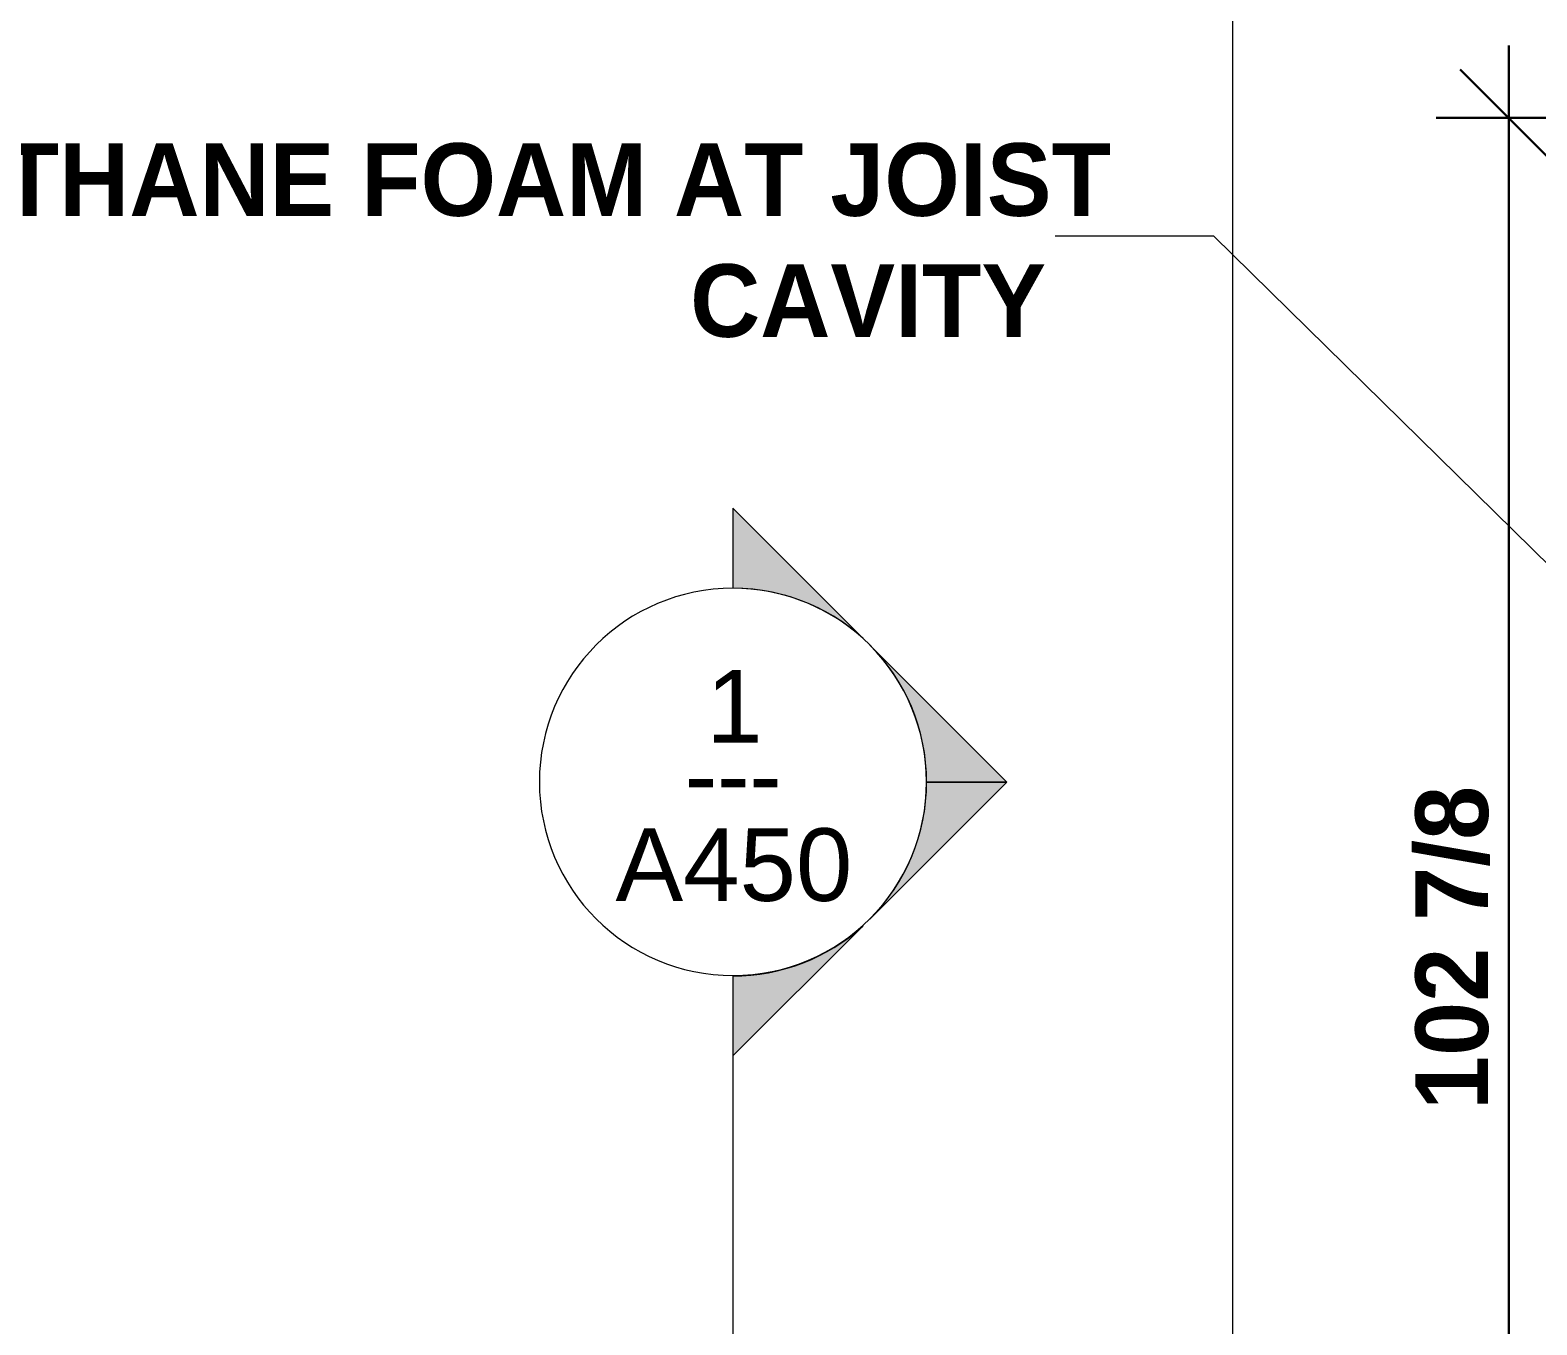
# Model space of a CAD drawing. Header units: inches. Extents: x -3207 to -1935, y -201 to 483.
# Drawn here: x -2844.4 to -2751, y 46.4 to 126.7 of the extents above; entities that cross this region are included whole.
import ezdxf

# ---------------------------------------------------------------- set-up
doc = ezdxf.new("R2010")
doc.units = ezdxf.units.IN
doc.header["$MEASUREMENT"] = 0
for name, color, linetype, lineweight in [('A-ANNO-DIMS-1', 211, 'Continuous', 30), ('G-ANNO-SYMB-1', 111, 'Continuous', 9), ('G-ANNO-TEXT', 231, 'Continuous', 9)]:
    doc.layers.add(name, color=color, linetype=linetype, lineweight=lineweight)
doc.styles.add('Arial_1', font='arial.ttf', dxfattribs={"height": 4.5})
doc.styles.add('Century Gothic', font='ufonts.com_century-gothic.ttf', dxfattribs={"height": 4.5})
doc.styles.add('Century Gothic_B', font='GOTHICB.TTF', dxfattribs={"height": 4.5})
doc.dimstyles.new('OD__inches_', dxfattribs={"dimscale": 12, "dimtxt": 4.698757, "dimasz": 0.5, "dimexe": 0.375, "dimexo": 0.25, "dimgap": 0.0625, "dimtad": 1, "dimdec": 3, "dimrnd": 0.125, "dimzin": 0, "dimdsep": 46, "dimlunit": 5, "dimtxsty": 'Century Gothic_B', "dimblk1": 'OBLIQUE', "dimblk2": 'OBLIQUE', "dimsah": 1, "dimcen": 0.09, "dimdle": 0.375, "dimazin": 0, "dimtfac": 1, "dimtdec": 4, "dimtix": 1, "dimtmove": 0, "dimatfit": 3, "dimfxl": 1, "dimtvp": 1, "dimtfill": 1, "dimfrac": 2, "dimtolj": 1, "dimtzin": 0, "dimlwd": 30, "dimlwe": 30, "dimarcsym": 2})

# ---------------------------------------------------------------- blocks, each defined once
blk = doc.blocks.new('Section - Section Head - Filled-22785-BUILDING SECTION - NORTH_SOUTH - LOOKING EAST2')
at = {"layer": 'G-ANNO-SYMB-1'}
h = blk.add_hatch(color=256, dxfattribs=at)
edge = h.paths.add_edge_path(flags=0)
edge.add_arc((-2800.799, 80.085), 12.016, 47.9216, 90)
edge.add_line((-2800.799, 92.1), (-2800.799, 97.055))
edge.add_line((-2800.799, 97.055), (-2792.747, 89.003))
h = blk.add_hatch(color=256, dxfattribs=at)
edge = h.paths.add_edge_path(flags=0)
edge.add_line((-2792.313, 88.57), (-2783.828, 80.085))
edge.add_line((-2783.828, 80.085), (-2788.799, 80.085))
edge.add_arc((-2800.799, 80.085), 12, 0, 45)
h = blk.add_hatch(color=256, dxfattribs=at)
edge = h.paths.add_edge_path(flags=0)
edge.add_arc((-2800.799, 80.085), 12, 315, 360)
edge.add_line((-2788.799, 80.085), (-2783.828, 80.085))
edge.add_line((-2783.828, 80.085), (-2792.313, 71.6))
h = blk.add_hatch(color=256, dxfattribs=at)
edge = h.paths.add_edge_path(flags=0)
edge.add_line((-2792.747, 71.167), (-2800.799, 63.114))
edge.add_line((-2800.799, 63.114), (-2800.799, 68.069))
edge.add_arc((-2800.799, 80.085), 12.016, 270, 312.0784)
for p, q in [((-2792.747, 89.003), (-2800.799, 97.055)), ((-2800.799, 97.055), (-2800.799, 92.1)), ((-2783.828, 80.085), (-2792.313, 88.57)), ((-2792.313, 71.6), (-2783.828, 80.085)), ((-2788.799, 80.085), (-2783.828, 80.085)), ((-2783.828, 80.085), (-2788.799, 80.085)), ((-2800.799, 63.114), (-2792.747, 71.167)), ((-2800.799, 68.069), (-2800.799, 63.114))]:
    blk.add_line(p, q, dxfattribs=at)
for centre, radius, start, end in [((-2800.799, 80.1), 12, 90, 270), ((-2800.799, 80.1), 12, 270, 90), ((-2800.799, 80.085), 12.016, 47.9216, 90), ((-2800.799, 80.085), 12, 0, 45), ((-2800.799, 80.085), 12, 315, 360), ((-2800.799, 80.085), 12.016, 270, 312.0784)]:
    blk.add_arc(centre, radius, start, end, dxfattribs=at)
blk = doc.blocks.new('_Oblique')
at = {"color": 0, "linetype": 'ByBlock', "lineweight": -2}
blk.add_line((-0.5, -0.5), (0.5, 0.5), dxfattribs=at)
blk = doc.blocks.new('DIMBLOCK2-BUILDING SECTION - NORTH_SOUTH - LOOKING EAST2')
at = {"layer": 'A-ANNO-DIMS-1', "color": 0, "lineweight": 30, "transparency": 16777216}
for p, q in [((-2752.715, 13.875), (-2752.715, 125.75)), ((-2690.415, 121.25), (-2757.215, 121.25)), ((-2753.957, 18.375), (-2748.215, 18.375))]:
    blk.add_line(p, q, dxfattribs=at)
at = {"layer": 'Defpoints', "color": 0, "transparency": 16777216}
for p in [(-2752.715, 121.25), (-2687.415, 121.25), (-2756.957, 18.375)]:
    blk.add_point(p, dxfattribs=at)
at = {"layer": 'A-ANNO-DIMS-1', "color": 0, "lineweight": 30, "transparency": 16777216, "xscale": 5.999999999999999, "yscale": 5.999999999999999, "zscale": 5.999999999999999}
for p, rotation in [((-2752.715, 121.25), 90), ((-2752.715, 18.375), 270)]:
    blk.add_blockref('_Oblique', p, dxfattribs=dict(at, rotation=rotation))
at = {"layer": 'A-ANNO-DIMS-1', "color": 0, "transparency": 16777216, "insert": (-2756.18, 69.813), "char_height": 4.5, "attachment_point": 5, "rotation": 90, "style": 'Century Gothic_B', "bg_fill": 3, "box_fill_scale": 1.25, "bg_fill_color": 256, "bg_fill_true_color": 13158600, "bg_fill_transparency": 0}
blk.add_mtext('\\A1;102 7/8', dxfattribs=at)

msp = doc.modelspace()

# ---------------------------------------------------------------- linework, layer by layer
at = {"layer": 'G-ANNO-SYMB-1'}
for p, q in [((-2769.84056, 405.76985), (-2769.84056, -196.89908)), ((-2800.79874, 68.08485), (-2800.79874, -166.82054))]:
    msp.add_line(p, q, dxfattribs=at)
at = {"layer": 'G-ANNO-TEXT'}
for p, q in [((-2770.98372, 113.92888), (-2780.82312, 113.92888)), ((-2664.5073, 9.2095), (-2770.98372, 113.92888))]:
    msp.add_line(p, q, dxfattribs=at)

# ---------------------------------------------------------------- block references
at = {"layer": 'G-ANNO-SYMB-1'}
msp.add_blockref('Section - Section Head - Filled-22785-BUILDING SECTION - NORTH_SOUTH - LOOKING EAST2', (0, 0), dxfattribs=at)

# ---------------------------------------------------------------- texts
at = {"layer": 'G-ANNO-SYMB-1', "char_height": 4.5, "attachment_point": 1}
for s, insert, width, style in [('1', (-2802.45923, 87.03917), 4.242, 'Arial_1'), ('---', (-2803.78488, 82.78582), 7.7265, 'Century Gothic'), ('A450', (-2808.08127, 77.22105), 17.877, 'Arial_1')]:
    msp.add_mtext(s, dxfattribs=dict(at, insert=insert, width=width, style=style))
at = {"layer": 'G-ANNO-TEXT', "char_height": 4.5, "attachment_point": 1, "style": 'Century Gothic_B'}
for s, insert, width in [('POLYURETHANE FOAM AT JOIST', (-2875.33021, 119.68124), 114.534), ('CAVITY', (-2803.45521, 112.18124), 27.4215)]:
    msp.add_mtext(s, dxfattribs=dict(at, insert=insert, width=width))

# ---------------------------------------------------------------- next in the draw order: dimensions: what is measured, and where the dimension line sits
at = {"layer": 'A-ANNO-DIMS-1'}
dim = msp.add_linear_dim(base=(-2752.71483, 121.25), p1=(-2756.95747, 18.375), p2=(-2687.41546, 121.25), angle=90, dimstyle='OD__inches_', override={"dimpost": '<>', "dimfxl": 124.174707}, dxfattribs=at)
dim.commit()
dim.dimension.update_dxf_attribs({"geometry": 'DIMBLOCK2-BUILDING SECTION - NORTH_SOUTH - LOOKING EAST2', "text_midpoint": (-2756.17982, 69.8125)})

doc.saveas('drawing.dxf')
